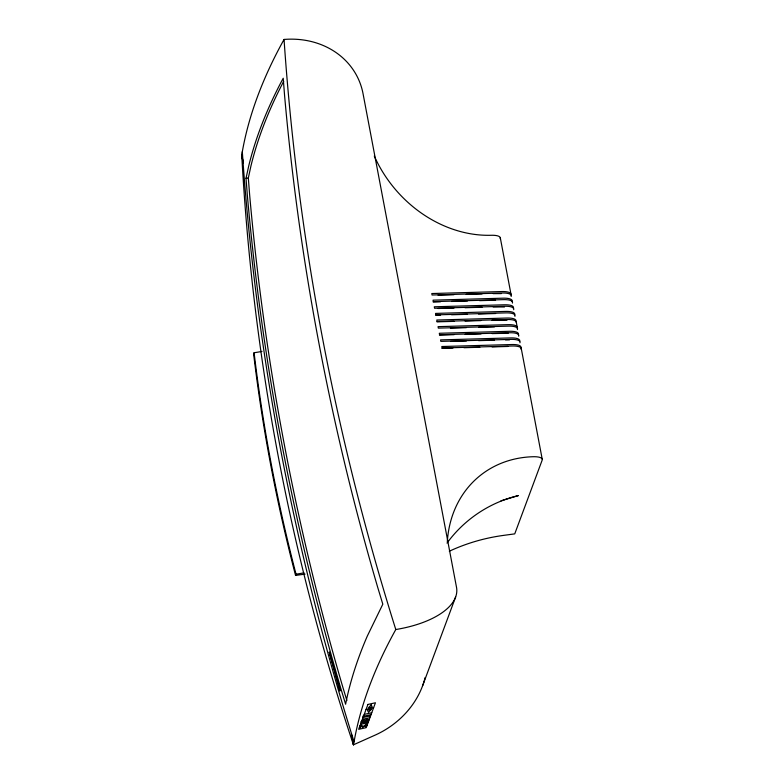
<?xml version="1.0" encoding="UTF-8"?>
<svg xmlns="http://www.w3.org/2000/svg" width="784" height="784" viewBox="0 0 784 784"><rect width="100%" height="100%" fill="white"/><g stroke="black" fill="none" stroke-linecap="round" stroke-linejoin="round"><path stroke-width="1.18" d="M246.019 178.282L248.724 165.963A2743.138 807.941 -10.7 0 1 281.427 81.565L283.22 78.243L284.572 95.432A2743.138 2580.967 20.4 0 0 377.751 587.51L382.817 604.199L367.333 636.02A2743.138 807.941 -10.7 0 0 346.234 701.063L345.617 704.228L340.54 687.548A2743.138 2580.967 20.4 0 1 247.362 195.471L246.019 178.282L248.322 177.968L251.017 165.649A2743.138 807.941 -10.7 0 1 283.72 81.262M425.144 677.494A83.271 72.745 -25.5 0 1 373.988 735.627L353.466 744.8L354.054 741.772A2743.138 807.941 -10.7 0 1 395.793 629.532A83.271 38.063 -2.7 0 0 456.513 587.304L363.051 93.708A83.271 72.745 -25.5 0 0 284.053 39.445A2743.138 807.941 -10.7 0 0 242.315 151.684L241.727 154.713A189.454 178.252 20.4 0 0 242.726 160.671M335.758 676.612L336.111 674.818M262.013 351.369A35.27 10.388 -10.7 0 1 254.085 352.722L253.624 353.966A1776.299 1671.282 20.4 0 0 295.558 575.417L305.064 574.123M295.558 575.417L296.019 574.172A1776.299 1671.282 20.4 0 1 254.085 352.722M366.853 721.231L368.735 720.819L368.49 719.957L366.608 720.369L366.628 721.858L362.874 722.691L362.855 721.202L360.983 721.623L361.228 722.485L363.1 722.074L362.855 721.202M362.874 722.691L363.1 722.074M361.689 721.241L363.796 720.202L369.195 719.575M366.628 721.858L366.608 720.369M422.664 685.608L455.661 596.908M501.005 500.8L518.322 495.606A117.923 111.504 -37.2 0 0 447.017 543.096M366.079 709.422L373.596 707.756M364.237 714.4L371.743 712.734M371.048 714.596L363.541 716.262L363.296 715.4M370.587 715.841L363.08 717.507L362.835 716.645M362.384 719.379L369.891 717.703M362.629 721.829L366.383 720.996M360.532 724.357L368.039 722.681M438.04 295.176L453.936 294.725M466.166 294.382L482.062 293.922M493.077 293.618L501.368 293.598M433.17 301.977L440.51 301.771M451.525 301.458L467.421 300.997M479.651 300.654L495.547 300.203M438.099 308.494L453.995 308.043M465 307.73L482.131 307.24M493.136 306.926L504.484 306.985M435.679 315.227L440.579 315.08M451.584 314.766L467.48 314.315M478.485 314.002L495.615 313.522M436.933 321.842L454.063 321.362M465.069 321.048L480.964 320.597M491.97 320.284L506.993 320.225M450.418 328.124L466.323 327.673M478.554 327.32L494.449 326.869M439.442 335.091L454.122 334.67M465.128 334.366L481.033 333.906M492.038 333.592L508.218 333.249M450.486 341.442L466.382 340.981M478.612 340.638L494.518 340.187M505.523 339.874L509.473 339.874M441.951 348.341L452.966 348.027M463.971 347.714L479.867 347.263M492.097 346.91L508.003 346.459M346.9 700.582L342.843 687.235A2743.138 2580.967 20.4 0 1 249.665 195.157L248.322 177.968M367.079 719.124L367.324 719.986M363.315 719.957L363.56 720.829M500.27 237.67L510.933 293.941M516.225 321.91L517.205 327.055M521.242 348.4L542.205 459.13M243.314 163.121L241.727 154.713A2302.187 2066.859 -61.8 0 0 353.466 744.8A189.454 178.252 20.4 0 1 352.222 738.871M351.418 733.981L353.466 744.8M395.793 629.532A2743.138 2580.967 20.4 0 1 284.053 39.445M354.054 741.772A2743.138 2580.967 20.4 0 1 242.315 151.684M449.33 551.221A189.454 178.252 20.4 0 1 503.524 535.394L514.745 533.875L542.156 460.169A16.317 4.802 -10.7 0 0 532.777 456.739A117.923 99.019 50.8 0 0 447.321 541.734M374.282 156.036A117.923 99.019 50.8 0 0 490.843 235.288A16.317 4.802 -10.7 0 1 500.231 238.708M303.947 572.82A35.27 10.388 -10.7 0 1 296.019 574.172M521.193 349.439A16.317 4.802 -10.7 0 0 511.805 346.018L442.098 347.998L441.813 346.528L511.531 344.539A16.317 4.802 -10.7 0 1 520.919 347.969M510.884 294.98A16.317 4.802 -10.7 0 0 501.495 291.56L431.788 293.539L432.062 295.009L501.78 293.03A16.317 4.802 -10.7 0 1 511.158 296.45M519.939 342.814A16.317 4.802 -10.7 0 0 510.551 339.394L440.843 341.373L440.559 339.903L510.276 337.924A16.317 4.802 -10.7 0 1 519.665 341.344M518.685 336.189A16.317 4.802 -10.7 0 0 509.306 332.769L439.589 334.748L439.305 333.278L509.022 331.299A16.317 4.802 -10.7 0 1 518.41 334.719M517.43 329.574A16.317 4.802 -10.7 0 0 508.052 326.144L438.334 328.124L438.05 326.654L507.767 324.674A16.317 4.802 -10.7 0 1 517.156 328.094M516.293 322.41A16.317 4.802 -10.7 0 0 506.797 319.519L437.08 321.509L436.796 320.029L506.513 318.049A16.317 4.802 -10.7 0 1 515.901 321.479M514.921 316.324A16.317 4.802 -10.7 0 0 505.543 312.894L435.826 314.884L435.551 313.414L505.259 311.424A16.317 4.802 -10.7 0 1 514.647 314.854M513.667 309.7A16.317 4.802 -10.7 0 0 504.288 306.279L434.571 308.259L434.297 306.789L504.004 304.8A16.317 4.802 -10.7 0 1 513.393 308.23M512.413 303.075A16.317 4.802 -10.7 0 0 503.034 299.655L433.317 301.634L433.042 300.164L502.75 298.185A16.317 4.802 -10.7 0 1 512.138 301.605M329.26 652.19L339.854 691.067L340.207 689.283L329.26 652.19M367.931 704.444L358.68 729.326L366.187 727.66L375.438 702.778L367.931 704.444M360.297 725.563L359.386 728.013L360.326 727.807L361.101 725.719L362.463 727.327L366.246 724.612L365.491 726.66L366.432 726.445L367.343 723.995L366.03 724.289L363.09 726.866L361.767 725.239L360.297 725.563M371.224 704.855L368.421 707.766L372.175 706.923L371.224 704.855M371.253 709.412L368.451 712.323L367.5 710.245L371.253 709.412"/></g></svg>
